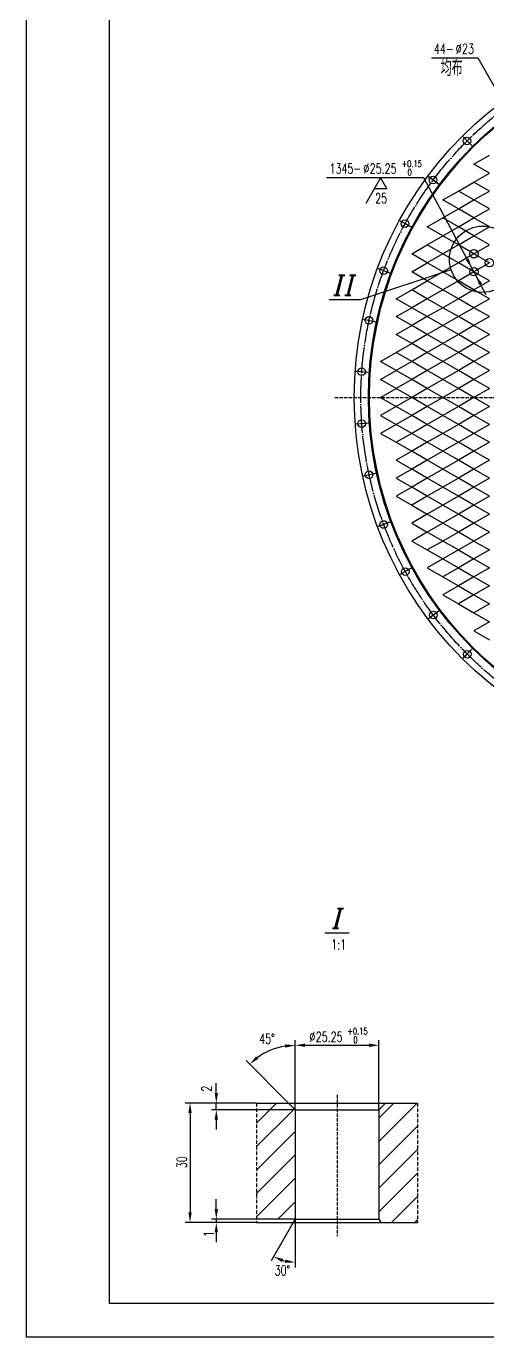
# Model space of a CAD drawing. Header units: millimetres. Extents: x 1545 to 36024, y 3418 to 15628.
# Drawn here: x 18976 to 20369, y 9688 to 13643 of the extents above; entities that cross this region are included whole.
import ezdxf

# ---------------------------------------------------------------- set-up
doc = ezdxf.new("R2010")
doc.units = ezdxf.units.MM
for name, pattern in [('DASHDOT-L', [90, 80, -5, 0, -5]), ('DASHDOT-M', [36, 30, -3, 0, -3]), ('DASHDOT-S', [14, 10, -2, 0, -2]), ('DIVIDE-M', [39, 30, -3, 0, -3, 0, -3]), ('DIVIDE-S', [16, 10, -2, 0, -2, 0, -2])]:
    doc.linetypes.add(name, pattern=pattern)
for name, color, linetype in [('1轮廓实线层', 1, 'Continuous'), ('CDR_DIM', 7, 'Continuous'), ('CDR_DWG1', 1, 'Continuous'), ('CDR_DWG3', 3, 'DASHDOT-M'), ('CDR_DWG4', 6, 'DIVIDE-M'), ('CDR_TEXT', 7, 'Continuous')]:
    doc.layers.add(name, color=color, linetype=linetype)
doc.styles.add('HZ', font='simplex.shx', dxfattribs={"width": 0.7, "height": 30, "bigfont": 'HZ.shx'})
doc.styles.add('ITALICC', font='italicc')

msp = doc.modelspace()

# ---------------------------------------------------------------- linework, layer by layer
for p, q in [((20326.8, 13226.8), (20373.7, 13253.9)), ((20373.7, 13199.7), (20326.8, 13226.8)), ((20279.9, 13145.5), (20326.8, 13172.6)), ((20326.8, 13172.6), (20373.7, 13199.7)), ((20373.7, 13145.5), (20326.8, 13172.6)), ((20233, 13118.5), (20279.9, 13145.5)), ((20326.8, 13118.5), (20279.9, 13145.5)), ((20326.8, 13118.5), (20373.7, 13145.5)), ((20279.9, 13091.4), (20233, 13118.5)), ((20233, 13064.3), (20279.9, 13091.4)), ((20279.9, 13091.4), (20326.8, 13118.5)), ((20326.8, 13064.3), (20279.9, 13091.4)), ((20373.7, 13091.4), (20326.8, 13118.5)), ((20326.8, 13064.3), (20373.7, 13091.4)), ((20186.1, 13037.2), (20233, 13064.3)), ((20279.9, 13037.2), (20233, 13064.3)), ((20279.9, 13037.2), (20326.8, 13064.3)), ((20373.7, 13037.2), (20326.8, 13064.3)), ((20233, 13010.1), (20186.1, 13037.2)), ((20233, 13010.1), (20279.9, 13037.2)), ((20326.8, 13010.1), (20279.9, 13037.2)), ((20326.8, 13010.1), (20373.7, 13037.2)), ((20139.1, 12956), (20186.1, 12983.1)), ((20186.1, 12983.1), (20233, 13010.1)), ((20233, 12956), (20186.1, 12983.1)), ((20279.9, 12983.1), (20233, 13010.1)), ((20279.9, 12983.1), (20233, 12956)), ((20279.9, 12983.1), (20326.8, 13010.1)), ((20326.8, 12956), (20279.9, 12983.1)), ((20373.7, 12983.1), (20326.8, 13010.1)), ((20326.8, 12956), (20373.7, 12983.1)), ((20186.1, 12928.9), (20139.1, 12956)), ((20233, 12956), (20186.1, 12928.9)), ((20279.9, 12928.9), (20233, 12956)), ((20326.8, 12956), (20279.9, 12928.9)), ((20373.7, 12928.9), (20326.8, 12956)), ((20139.1, 12901.8), (20186.1, 12928.9)), ((20186.1, 12874.7), (20139.1, 12901.8)), ((20233, 12901.8), (20186.1, 12928.9)), ((20233, 12901.8), (20186.1, 12874.7)), ((20279.9, 12928.9), (20233, 12901.8)), ((20279.9, 12874.7), (20233, 12901.8)), ((20326.8, 12901.8), (20279.9, 12928.9)), ((20326.8, 12901.8), (20279.9, 12874.7)), ((20373.7, 12928.9), (20326.8, 12901.8)), ((20373.7, 12874.7), (20326.8, 12901.8)), ((20139.1, 12847.6), (20186.1, 12874.7)), ((20233, 12847.6), (20186.1, 12874.7)), ((20279.9, 12874.7), (20233, 12847.6)), ((20326.8, 12847.6), (20279.9, 12874.7)), ((20373.7, 12874.7), (20326.8, 12847.6)), ((20092.2, 12820.6), (20139.1, 12847.6)), ((20139.1, 12793.5), (20092.2, 12820.6)), ((20186.1, 12820.6), (20139.1, 12847.6)), ((20186.1, 12820.6), (20139.1, 12793.5)), ((20233, 12847.6), (20186.1, 12820.6)), ((20233, 12793.5), (20186.1, 12820.6)), ((20279.9, 12820.6), (20233, 12847.6)), ((20279.9, 12820.6), (20233, 12793.5)), ((20326.8, 12847.6), (20279.9, 12820.6)), ((20326.8, 12793.5), (20279.9, 12820.6)), ((20373.7, 12820.6), (20326.8, 12847.6)), ((20373.7, 12820.6), (20326.8, 12793.5)), ((20092.2, 12766.4), (20139.1, 12793.5)), ((20186.1, 12766.4), (20139.1, 12793.5)), ((20233, 12793.5), (20186.1, 12766.4)), ((20279.9, 12766.4), (20233, 12793.5)), ((20326.8, 12793.5), (20279.9, 12766.4)), ((20373.7, 12766.4), (20326.8, 12793.5)), ((20139.1, 12739.3), (20092.2, 12766.4)), ((20092.2, 12712.2), (20139.1, 12739.3)), ((20186.1, 12766.4), (20139.1, 12739.3)), ((20186.1, 12712.2), (20139.1, 12739.3)), ((20233, 12739.3), (20186.1, 12766.4)), ((20233, 12739.3), (20186.1, 12712.2)), ((20279.9, 12766.4), (20233, 12739.3)), ((20279.9, 12712.2), (20233, 12739.3)), ((20326.8, 12739.3), (20279.9, 12766.4)), ((20326.8, 12739.3), (20279.9, 12712.2)), ((20373.7, 12766.4), (20326.8, 12739.3)), ((20373.7, 12712.2), (20326.8, 12739.3)), ((20139.1, 12685.2), (20092.2, 12712.2)), ((20186.1, 12712.2), (20139.1, 12685.2)), ((20233, 12685.2), (20186.1, 12712.2)), ((20279.9, 12712.2), (20233, 12685.2)), ((20326.8, 12685.2), (20279.9, 12712.2)), ((20373.7, 12712.2), (20326.8, 12685.2)), ((20045.3, 12631), (20092.2, 12658.1)), ((20092.2, 12658.1), (20139.1, 12685.2)), ((20139.1, 12631), (20092.2, 12658.1)), ((20186.1, 12658.1), (20139.1, 12685.2)), ((20186.1, 12658.1), (20139.1, 12631)), ((20233, 12685.2), (20186.1, 12658.1)), ((20233, 12631), (20186.1, 12658.1)), ((20279.9, 12658.1), (20233, 12685.2)), ((20279.9, 12658.1), (20233, 12631)), ((20326.8, 12685.2), (20279.9, 12658.1)), ((20326.8, 12631), (20279.9, 12658.1)), ((20373.7, 12658.1), (20326.8, 12685.2)), ((20373.7, 12658.1), (20326.8, 12631)), ((20092.2, 12603.9), (20045.3, 12631)), ((20139.1, 12631), (20092.2, 12603.9)), ((20186.1, 12603.9), (20139.1, 12631)), ((20233, 12631), (20186.1, 12603.9)), ((20279.9, 12603.9), (20233, 12631)), ((20326.8, 12631), (20279.9, 12603.9)), ((20373.7, 12603.9), (20326.8, 12631)), ((20045.3, 12576.8), (20092.2, 12603.9)), ((20092.2, 12549.8), (20045.3, 12576.8)), ((20139.1, 12576.8), (20092.2, 12603.9)), ((20139.1, 12576.8), (20092.2, 12549.8)), ((20186.1, 12603.9), (20139.1, 12576.8)), ((20186.1, 12549.8), (20139.1, 12576.8)), ((20233, 12576.8), (20186.1, 12603.9)), ((20233, 12576.8), (20186.1, 12549.8)), ((20279.9, 12603.9), (20233, 12576.8)), ((20279.9, 12549.8), (20233, 12576.8)), ((20326.8, 12576.8), (20279.9, 12603.9)), ((20326.8, 12576.8), (20279.9, 12549.8)), ((20373.7, 12603.9), (20326.8, 12576.8)), ((20373.7, 12549.8), (20326.8, 12576.8)), ((20045.3, 12522.7), (20092.2, 12549.8)), ((20139.1, 12522.7), (20092.2, 12549.8)), ((20186.1, 12549.8), (20139.1, 12522.7)), ((20233, 12522.7), (20186.1, 12549.8)), ((20279.9, 12549.8), (20233, 12522.7)), ((20326.8, 12522.7), (20279.9, 12549.8)), ((20373.7, 12549.8), (20326.8, 12522.7)), ((20045.3, 12522.7), (20092.2, 12495.6)), ((20139.1, 12522.7), (20092.2, 12495.6)), ((20186.1, 12495.6), (20139.1, 12522.7)), ((20233, 12522.7), (20186.1, 12495.6)), ((20279.9, 12495.6), (20233, 12522.7)), ((20326.8, 12522.7), (20279.9, 12495.6)), ((20373.7, 12495.6), (20326.8, 12522.7)), ((20092.2, 12495.6), (20045.3, 12468.5)), ((20045.3, 12468.5), (20092.2, 12441.4)), ((20139.1, 12468.5), (20092.2, 12495.6)), ((20139.1, 12468.5), (20092.2, 12441.4)), ((20186.1, 12495.6), (20139.1, 12468.5)), ((20186.1, 12441.4), (20139.1, 12468.5)), ((20233, 12468.5), (20186.1, 12495.6)), ((20233, 12468.5), (20186.1, 12441.4)), ((20279.9, 12495.6), (20233, 12468.5)), ((20279.9, 12441.4), (20233, 12468.5)), ((20326.8, 12468.5), (20279.9, 12495.6)), ((20326.8, 12468.5), (20279.9, 12441.4)), ((20373.7, 12495.6), (20326.8, 12468.5)), ((20373.7, 12441.4), (20326.8, 12468.5)), ((20092.2, 12441.4), (20045.3, 12414.3)), ((20139.1, 12414.3), (20092.2, 12441.4)), ((20186.1, 12441.4), (20139.1, 12414.3)), ((20233, 12414.3), (20186.1, 12441.4)), ((20279.9, 12441.4), (20233, 12414.3)), ((20326.8, 12414.3), (20279.9, 12441.4)), ((20373.7, 12441.4), (20326.8, 12414.3)), ((20045.3, 12414.3), (20092.2, 12387.3)), ((20139.1, 12414.3), (20092.2, 12387.3)), ((20092.2, 12387.3), (20139.1, 12360.2)), ((20186.1, 12387.3), (20139.1, 12414.3)), ((20186.1, 12387.3), (20139.1, 12360.2)), ((20233, 12414.3), (20186.1, 12387.3)), ((20233, 12360.2), (20186.1, 12387.3)), ((20279.9, 12387.3), (20233, 12414.3)), ((20279.9, 12387.3), (20233, 12360.2)), ((20326.8, 12414.3), (20279.9, 12387.3)), ((20326.8, 12360.2), (20279.9, 12387.3)), ((20373.7, 12387.3), (20326.8, 12414.3)), ((20373.7, 12387.3), (20326.8, 12360.2)), ((20139.1, 12360.2), (20092.2, 12333.1)), ((20186.1, 12333.1), (20139.1, 12360.2)), ((20233, 12360.2), (20186.1, 12333.1)), ((20279.9, 12333.1), (20233, 12360.2)), ((20326.8, 12360.2), (20279.9, 12333.1)), ((20373.7, 12333.1), (20326.8, 12360.2)), ((20092.2, 12333.1), (20139.1, 12306)), ((20139.1, 12306), (20092.2, 12278.9)), ((20186.1, 12333.1), (20139.1, 12306)), ((20186.1, 12278.9), (20139.1, 12306)), ((20233, 12306), (20186.1, 12333.1)), ((20233, 12306), (20186.1, 12278.9)), ((20279.9, 12333.1), (20233, 12306)), ((20279.9, 12278.9), (20233, 12306)), ((20326.8, 12306), (20279.9, 12333.1)), ((20326.8, 12306), (20279.9, 12278.9)), ((20373.7, 12333.1), (20326.8, 12306)), ((20373.7, 12278.9), (20326.8, 12306)), ((20092.2, 12278.9), (20139.1, 12251.9)), ((20186.1, 12278.9), (20139.1, 12251.9)), ((20233, 12251.9), (20186.1, 12278.9)), ((20279.9, 12278.9), (20233, 12251.9)), ((20326.8, 12251.9), (20279.9, 12278.9)), ((20373.7, 12278.9), (20326.8, 12251.9)), ((20139.1, 12251.9), (20092.2, 12224.8)), ((20092.2, 12224.8), (20139.1, 12197.7)), ((20186.1, 12224.8), (20139.1, 12251.9)), ((20186.1, 12224.8), (20139.1, 12197.7)), ((20233, 12251.9), (20186.1, 12224.8)), ((20233, 12197.7), (20186.1, 12224.8)), ((20279.9, 12224.8), (20233, 12251.9)), ((20279.9, 12224.8), (20233, 12197.7)), ((20326.8, 12251.9), (20279.9, 12224.8)), ((20326.8, 12197.7), (20279.9, 12224.8)), ((20373.7, 12224.8), (20326.8, 12251.9)), ((20373.7, 12224.8), (20326.8, 12197.7)), ((20139.1, 12197.7), (20186.1, 12170.6)), ((20233, 12197.7), (20186.1, 12170.6)), ((20279.9, 12170.6), (20233, 12197.7)), ((20326.8, 12197.7), (20279.9, 12170.6)), ((20373.7, 12170.6), (20326.8, 12197.7)), ((20186.1, 12170.6), (20139.1, 12143.5)), ((20139.1, 12143.5), (20186.1, 12116.5)), ((20233, 12143.5), (20186.1, 12170.6)), ((20233, 12143.5), (20186.1, 12116.5)), ((20279.9, 12170.6), (20233, 12143.5)), ((20279.9, 12116.5), (20233, 12143.5)), ((20326.8, 12143.5), (20279.9, 12170.6)), ((20326.8, 12143.5), (20279.9, 12116.5)), ((20373.7, 12170.6), (20326.8, 12143.5)), ((20373.7, 12116.5), (20326.8, 12143.5)), ((20186.1, 12116.5), (20139.1, 12089.4)), ((20233, 12089.4), (20186.1, 12116.5)), ((20279.9, 12116.5), (20233, 12089.4)), ((20326.8, 12089.4), (20279.9, 12116.5)), ((20373.7, 12116.5), (20326.8, 12089.4)), ((20139.1, 12089.4), (20186.1, 12062.3)), ((20233, 12089.4), (20186.1, 12062.3)), ((20186.1, 12062.3), (20233, 12035.2)), ((20279.9, 12062.3), (20233, 12089.4)), ((20279.9, 12062.3), (20233, 12035.2)), ((20326.8, 12089.4), (20279.9, 12062.3)), ((20279.9, 12062.3), (20326.8, 12035.2)), ((20326.8, 12089.4), (20373.7, 12062.3)), ((20373.7, 12062.3), (20326.8, 12035.2)), ((20233, 12035.2), (20186.1, 12008.1)), ((20233, 12035.2), (20279.9, 12008.1)), ((20326.8, 12035.2), (20279.9, 12008.1)), ((20326.8, 12035.2), (20373.7, 12008.1)), ((20186.1, 12008.1), (20233, 11981)), ((20279.9, 12008.1), (20233, 11981)), ((20279.9, 12008.1), (20326.8, 11981)), ((20373.7, 12008.1), (20326.8, 11981)), ((20233, 11981), (20279.9, 11954)), ((20279.9, 11954), (20233, 11926.9)), ((20326.8, 11981), (20279.9, 11954)), ((20279.9, 11954), (20326.8, 11926.9)), ((20326.8, 11981), (20373.7, 11954)), ((20373.7, 11954), (20326.8, 11926.9)), ((20233, 11926.9), (20279.9, 11899.8)), ((20326.8, 11926.9), (20279.9, 11899.8)), ((20326.8, 11926.9), (20373.7, 11899.8)), ((20279.9, 11899.8), (20326.8, 11872.7)), ((20373.7, 11899.8), (20326.8, 11872.7)), ((20326.8, 11872.7), (20373.7, 11845.6)), ((20373.7, 11845.6), (20326.8, 11818.6)), ((20326.8, 11818.6), (20373.7, 11791.5)), ((18975.9, 9688), (27375.9, 9688))]:
    msp.add_line(p, q)
at = {"layer": '1轮廓实线层'}
msp.add_circle((21077.3, 12522.7), 1069, dxfattribs=at)
at = {"layer": 'CDR_DIM', "color": 0, "linetype": 'Continuous'}
for p, q in [((20198.6, 13547.1), (20339.1, 13547.1)), ((20339.1, 13547.1), (20458.3, 13336.6)), ((20175.5, 13185.2), (19881.8, 13185.2)), ((20363.6, 12832.7), (20175.5, 13185.2)), ((20064, 13152.5), (20026.1, 13152.5)), ((19982.9, 12817.5), (20258, 12908.3)), ((19982.9, 12817.5), (19890.3, 12817.5)), ((19876.8, 10907.3), (19950, 10907.3)), ((19787.5, 10373.3), (19787.5, 10582.7)), ((19817.5, 10567.7), (20010, 10567.7)), ((20040, 10373.3), (20040, 10582.7)), ((19767.5, 10393.3), (19639.4, 10521.3)), ((19549.5, 10423.3), (19549.5, 10453.3)), ((19670.7, 10393.3), (19455.3, 10393.3)), ((19470.3, 10363.3), (19470.3, 10063.3)), ((19553.8, 10393.3), (19534.5, 10393.3)), ((19787.5, 10373.3), (19534.5, 10373.3)), ((19549.5, 10373.3), (19549.5, 10393.3)), ((19670.7, 10332.5), (19711.5, 10373.3)), ((19670.7, 10261.8), (19782.2, 10373.3)), ((19711.5, 10373.3), (19731.5, 10393.3)), ((19782.2, 10373.3), (19784.8, 10375.9)), ((20040, 10348.1), (20085.1, 10393.3)), ((20040, 10277.4), (20155.8, 10393.3)), ((19549.5, 10343.3), (19549.5, 10313.3)), ((20040, 10206.7), (20156.7, 10323.4)), ((19670.7, 10191), (19787.5, 10307.8)), ((20040, 10136), (20156.7, 10252.7)), ((19670.7, 10120.3), (19787.5, 10237.1)), ((19670.7, 10049.6), (19787.5, 10166.3)), ((20040, 10065.3), (20156.7, 10182)), ((19549.5, 10073.3), (19549.5, 10103.3)), ((19735.1, 10043.3), (19787.5, 10095.6)), ((20078.6, 10033.3), (20156.7, 10111.3)), ((19670.7, 10033.3), (19455.3, 10033.3)), ((19787.5, 10043.3), (19534.5, 10043.3)), ((19549.5, 10043.3), (19549.5, 10033.3)), ((19781.7, 10033.3), (19714.6, 9917.1)), ((19787.5, 10043.3), (19787.5, 9897.6)), ((20149.3, 10033.3), (20156.7, 10040.6)), ((19549.5, 10003.3), (19549.5, 9973.3))]:
    msp.add_line(p, q, dxfattribs=at)
at = {"layer": 'CDR_DIM'}
for q in [(20000.6, 13108.2), (20064, 13152.5)]:
    msp.add_line((20045, 13185.2), q, dxfattribs=at)
at = {"layer": 'CDR_DIM', "color": 0, "linetype": 'Continuous'}
msp.add_circle((20353, 12939.6), 100, dxfattribs=at)
for centre, radius, start, end in [((19787.5, 10373.3), 194.4, 98.8505, 126.1495), ((19787.5, 10043.3), 130.6, 253.1862, 256.8138)]:
    msp.add_arc(centre, radius, start, end, dxfattribs=at)
for points in [[(20311.1, 12941.8), (20302.3, 12937.1), (20320.8, 12912.9)], [(20351.3, 12866.6), (20342.4, 12861.9), (20332.7, 12890.7)], [(19757.2, 10570.3), (19757.9, 10560.4), (19787.5, 10567.7)], [(19817.5, 10572.7), (19817.5, 10562.7), (19787.5, 10567.7)], [(20010, 10572.7), (20010, 10562.7), (20040, 10567.7)], [(19676, 10526.4), (19669.5, 10534), (19650, 10510.7)], [(19544.5, 10423.3), (19554.5, 10423.3), (19549.5, 10393.3)], [(19465.3, 10363.3), (19475.3, 10363.3), (19470.3, 10393.3)], [(19544.5, 10343.3), (19554.5, 10343.3), (19549.5, 10373.3)], [(19465.3, 10063.3), (19475.3, 10063.3), (19470.3, 10033.3)], [(19544.5, 10073.3), (19554.5, 10073.3), (19549.5, 10043.3)], [(19544.5, 10003.3), (19554.5, 10003.3), (19549.5, 10033.3)], [(19747.7, 9913.6), (19751.7, 9922.8), (19722.1, 9930.1)], [(19758.2, 9921), (19757.1, 9911.1), (19787.5, 9912.6)]]:
    msp.add_solid(points, dxfattribs=at)
at = {"layer": 'CDR_DWG1', "color": 1}
msp.add_line((19225.9, 15528), (19225.9, 9788), dxfattribs=at)
at = {"layer": 'CDR_DWG1'}
for p, q in [((19670.7, 10393.3), (20156.7, 10393.3)), ((19787.5, 10373.3), (19767.5, 10393.3)), ((19787.5, 10373.3), (19787.5, 10043.3)), ((19787.5, 10373.3), (20040, 10373.3)), ((20040, 10373.3), (20060, 10393.3)), ((20040, 10373.3), (20040, 10043.3)), ((19670.7, 10033.3), (20156.7, 10033.3)), ((19787.5, 10043.3), (19781.7, 10033.3)), ((19787.5, 10043.3), (20040, 10043.3)), ((20040, 10043.3), (20045.7, 10033.3)), ((23075.9, 9788), (19225.9, 9788))]:
    msp.add_line(p, q, dxfattribs=at)
for centre, radius in [((21080.7, 12522.7), 1115), ((21080.7, 12522.7), 1069), ((20305.6, 13296.8), 11.5), ((20203.4, 13178.6), 11.5), ((20118.9, 13047.1), 11.5), ((20326.8, 12956), 12.6), ((20373.7, 12928.9), 12.6), ((20054.1, 12904.9), 11.5), ((20326.8, 12901.8), 12.6), ((20010.2, 12754.9), 11.5), ((19988, 12600.1), 11.5), ((19988.1, 12443.8), 11.5), ((20010.5, 12289.2), 11.5), ((20054.6, 12139.2), 11.5), ((20119.6, 11997.1), 11.5), ((20204.2, 11865.7), 11.5), ((20306.6, 11747.6), 11.5)]:
    msp.add_circle(centre, radius, dxfattribs=at)
at = {"layer": 'CDR_DWG3', "color": 3, "linetype": 'Continuous'}
for p, q in [((20293.9, 13309.4), (20320.5, 13282.8)), ((20190, 13189.4), (20220.1, 13166.9)), ((20104.2, 13055.8), (20137.2, 13037.8)), ((20038.2, 12911.4), (20073.5, 12898.3)), ((19993.5, 12759.1), (20030.3, 12751.1)), ((19970.9, 12602), (20008.4, 12599.3)), ((19970.9, 12443.2), (20008.4, 12445.9)), ((19993.5, 12286.1), (20030.3, 12294.1)), ((20038.3, 12133.8), (20073.5, 12146.9)), ((20104.2, 11989.4), (20137.2, 12007.4)), ((20190.1, 11855.9), (20220.2, 11878.4)), ((20294, 11735.9), (20320.6, 11762.5))]:
    msp.add_line(p, q, dxfattribs=at)
at = {"layer": 'CDR_DWG3', "linetype": 'DASHDOT-S'}
for p, q in [((19907, 12522.7), (22247.6, 12522.7)), ((19913.7, 10418.6), (19913.7, 9992))]:
    msp.add_line(p, q, dxfattribs=at)
at = {"layer": 'CDR_DWG3', "linetype": 'DASHDOT-L'}
msp.add_circle((21080.7, 12522.7), 1095, dxfattribs=at)
at = {"layer": 'CDR_DWG4', "color": 3, "linetype": 'Continuous'}
for p, q in [((20294.4, 13309), (20321.8, 13281.6)), ((20190.5, 13189.1), (20221.5, 13165.9)), ((20104.7, 13055.6), (20138.7, 13037.1)), ((20038.8, 12911.3), (20075.1, 12897.8)), ((19994.1, 12759.1), (20032, 12750.8)), ((19971.5, 12602), (20010.2, 12599.3)), ((19971.5, 12443.4), (20010.2, 12446.1)), ((19994.1, 12286.3), (20032, 12294.6)), ((20038.8, 12134.1), (20075.1, 12147.6)), ((20104.7, 11989.8), (20138.7, 12008.3)), ((20190.5, 11856.3), (20221.5, 11879.5)), ((20294.4, 11736.4), (20321.8, 11763.8))]:
    msp.add_line(p, q, dxfattribs=at)
at = {"layer": 'CDR_DWG4', "color": 3, "linetype": 'DIVIDE-S'}
for p, q in [((19670.7, 10393.3), (19670.7, 10033.3)), ((20156.7, 10393.3), (20156.7, 10033.3))]:
    msp.add_line(p, q, dxfattribs=at)
at = {"layer": 'CDR_TEXT', "color": 0, "linetype": 'Continuous'}
msp.add_line((18975.9, 15628), (18975.9, 9688), dxfattribs=at)

# ---------------------------------------------------------------- texts
at = {"color": 7, "linetype": 'Continuous', "style": 'HZ', "width": 0.7}
msp.add_text('均布', height=50, dxfattribs=at).set_placement((20226.5, 13492.4))
at = {"style": 'ITALICC'}
for s, p in [('II', (19903.8, 12831.5)), ('I', (19899.9, 10920.8))]:
    msp.add_text(s, height=60, dxfattribs=at).set_placement(p)
at = {"layer": 'CDR_TEXT', "color": 0, "linetype": 'Continuous', "style": 'HZ', "width": 0.7}
for s, height, p in [('44-', 30, (20206, 13559.9)), ('∅', 30, (20272, 13559.9)), ('23', 30, (20291, 13559.9)), ('1345-', 30, (19891.2, 13198.2)), ('∅', 30, (19993.2, 13198.2)), ('25.25', 30, (20012.2, 13198.2)), ('+0.15', 20, (20108.8, 13218)), ('0', 20, (20126.7, 13192)), ('1:1', 30, (19896.3, 10856.4)), ('45°', 30, (19678.9, 10572.5)), ('∅', 30, (19830.3, 10578.1)), ('25.25', 30, (19849.3, 10578.1)), ('+0.15', 20, (19945.3, 10600.2)), ('0', 20, (19963.2, 10574.2)), ('30°', 30, (19725.4, 9873.4))]:
    msp.add_text(s, height=height, dxfattribs=at).set_placement(p)
for s, rotation, p in [('25', 360, (20028.8, 13108.8)), ('2', 90, (19534.9, 10427.8)), ('30', 90, (19460.3, 10196.8)), ('1', 90, (19541.9, 9989.5))]:
    msp.add_text(s, height=30, rotation=rotation, dxfattribs=at).set_placement(p)

doc.saveas('drawing.dxf')
